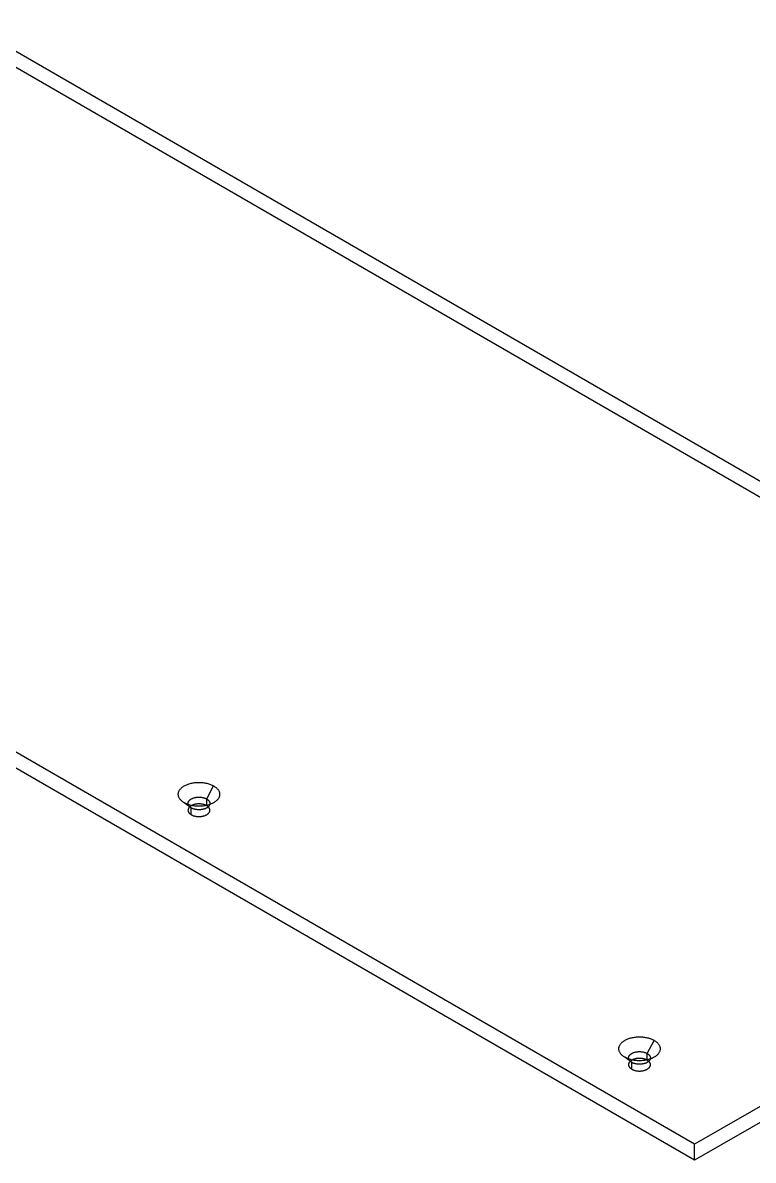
# Model space of a CAD drawing. Header units: inches. Extents: x 1.4 to 100.6, y 1.4 to 64.6.
# Drawn here: x 92.041 to 94.827, y 32.288 to 36.625 of the extents above; entities that cross this region are included whole.
import ezdxf

# ---------------------------------------------------------------- set-up
doc = ezdxf.new("R2010")
doc.units = ezdxf.units.IN
doc.header["$MEASUREMENT"] = 0

msp = doc.modelspace()

# ---------------------------------------------------------------- linework, layer by layer
at = {"layer": 'OUTLINE'}
for p, q in [((96.9167, 33.6846), (84.313, 40.9615)), ((96.9167, 33.6239), (84.313, 40.9008)), ((94.6037, 32.3492), (82, 39.6261)), ((94.6037, 32.2885), (82, 39.5654)), ((92.6365, 33.6946), (92.6375, 33.6968)), ((92.6375, 33.6968), (92.6387, 33.6989)), ((92.6387, 33.6989), (92.6401, 33.701)), ((92.6401, 33.701), (92.6417, 33.703)), ((92.6417, 33.703), (92.6434, 33.705)), ((92.6434, 33.705), (92.6453, 33.707)), ((92.6453, 33.707), (92.6474, 33.7089)), ((92.6474, 33.7089), (92.6496, 33.7107)), ((92.6496, 33.7107), (92.652, 33.7125)), ((92.652, 33.7125), (92.6545, 33.7142)), ((92.6545, 33.7142), (92.6572, 33.7158)), ((92.6572, 33.7158), (92.66, 33.7173)), ((92.66, 33.7173), (92.663, 33.7188)), ((92.663, 33.7188), (92.666, 33.7202)), ((92.666, 33.7202), (92.6692, 33.7215)), ((92.6692, 33.7215), (92.6724, 33.7227)), ((92.6724, 33.7227), (92.6758, 33.7238)), ((92.6758, 33.7238), (92.6793, 33.7248)), ((92.6793, 33.7248), (92.6828, 33.7257)), ((92.6828, 33.7257), (92.6864, 33.7265)), ((92.6864, 33.7265), (92.6901, 33.7272)), ((92.6901, 33.7272), (92.6939, 33.7278)), ((92.6939, 33.7278), (92.6976, 33.7283)), ((92.6976, 33.7283), (92.7015, 33.7286)), ((92.7015, 33.7286), (92.7053, 33.7289)), ((92.7053, 33.7289), (92.7092, 33.7291)), ((92.7092, 33.7291), (92.713, 33.7291)), ((92.713, 33.7291), (92.7169, 33.7291)), ((92.7169, 33.7291), (92.7208, 33.7289)), ((92.7208, 33.7289), (92.7246, 33.7286)), ((92.7246, 33.7286), (92.7284, 33.7283)), ((92.7284, 33.7283), (92.7322, 33.7278)), ((92.7322, 33.7278), (92.736, 33.7272)), ((92.736, 33.7272), (92.7396, 33.7265)), ((92.7396, 33.7265), (92.7433, 33.7257)), ((92.7426, 33.6657), (92.7689, 33.7158)), ((92.7433, 33.7257), (92.7468, 33.7248)), ((92.7468, 33.7248), (92.7503, 33.7238)), ((92.7503, 33.7238), (92.7536, 33.7227)), ((92.7536, 33.7227), (92.7569, 33.7215)), ((92.7569, 33.7215), (92.7601, 33.7202)), ((92.7601, 33.7202), (92.7631, 33.7188)), ((92.7631, 33.7188), (92.7661, 33.7173)), ((92.7661, 33.7173), (92.7689, 33.7158)), ((92.7689, 33.7158), (92.7715, 33.7142)), ((92.7715, 33.7142), (92.7741, 33.7125)), ((92.7741, 33.7125), (92.7765, 33.7107)), ((92.7765, 33.7107), (92.7787, 33.7089)), ((92.7787, 33.7089), (92.7808, 33.707)), ((92.7808, 33.707), (92.7827, 33.705)), ((92.7827, 33.705), (92.7844, 33.703)), ((92.7844, 33.703), (92.786, 33.701)), ((92.786, 33.701), (92.7874, 33.6989)), ((92.7874, 33.6989), (92.7886, 33.6968)), ((92.7886, 33.6968), (92.7896, 33.6946)), ((92.6341, 33.6836), (92.6342, 33.6858)), ((92.6342, 33.6813), (92.6341, 33.6836)), ((92.6342, 33.6858), (92.6345, 33.688)), ((92.6345, 33.6791), (92.6342, 33.6813)), ((92.6345, 33.688), (92.6349, 33.6902)), ((92.6349, 33.6769), (92.6345, 33.6791)), ((92.6349, 33.6902), (92.6356, 33.6924)), ((92.6356, 33.6747), (92.6349, 33.6769)), ((92.6356, 33.6924), (92.6365, 33.6946)), ((92.6365, 33.6725), (92.6356, 33.6747)), ((92.6375, 33.6703), (92.6365, 33.6725)), ((92.6387, 33.6682), (92.6375, 33.6703)), ((92.6401, 33.6661), (92.6387, 33.6682)), ((92.6417, 33.6641), (92.6401, 33.6661)), ((92.6434, 33.6621), (92.6417, 33.6641)), ((92.6453, 33.6601), (92.6434, 33.6621)), ((92.6474, 33.6582), (92.6453, 33.6601)), ((92.6496, 33.6564), (92.6474, 33.6582)), ((92.652, 33.6546), (92.6496, 33.6564)), ((92.6545, 33.6529), (92.652, 33.6546)), ((92.6572, 33.6513), (92.6545, 33.6529)), ((92.6714, 33.651), (92.6717, 33.6522)), ((92.6717, 33.6522), (92.672, 33.6534)), ((92.672, 33.6534), (92.6725, 33.6545)), ((92.6725, 33.6545), (92.673, 33.6557)), ((92.673, 33.6557), (92.6737, 33.6568)), ((92.6737, 33.6568), (92.6744, 33.6579)), ((92.6744, 33.6579), (92.6752, 33.659)), ((92.6752, 33.659), (92.6762, 33.66)), ((92.6762, 33.66), (92.6772, 33.6611)), ((92.6772, 33.6611), (92.6783, 33.6621)), ((92.6783, 33.6621), (92.6795, 33.663)), ((92.6795, 33.663), (92.6807, 33.664)), ((92.6807, 33.664), (92.6821, 33.6649)), ((92.6821, 33.6649), (92.6835, 33.6657)), ((92.6835, 33.6657), (92.685, 33.6666)), ((92.685, 33.6666), (92.6865, 33.6673)), ((92.6865, 33.6673), (92.6881, 33.6681)), ((92.6881, 33.6681), (92.6898, 33.6687)), ((92.6898, 33.6687), (92.6915, 33.6694)), ((92.6915, 33.6694), (92.6933, 33.67)), ((92.6933, 33.67), (92.6952, 33.6705)), ((92.6952, 33.6705), (92.697, 33.671)), ((92.697, 33.671), (92.699, 33.6714)), ((92.699, 33.6714), (92.7009, 33.6718)), ((92.7009, 33.6718), (92.7029, 33.6721)), ((92.7029, 33.6721), (92.7049, 33.6723)), ((92.7049, 33.6723), (92.7069, 33.6725)), ((92.7069, 33.6725), (92.7089, 33.6727)), ((92.7089, 33.6727), (92.711, 33.6728)), ((92.711, 33.6728), (92.713, 33.6728)), ((92.713, 33.6728), (92.7151, 33.6728)), ((92.7151, 33.6728), (92.7171, 33.6727)), ((92.7171, 33.6727), (92.7192, 33.6725)), ((92.7192, 33.6725), (92.7212, 33.6723)), ((92.7212, 33.6723), (92.7232, 33.6721)), ((92.7232, 33.6721), (92.7252, 33.6718)), ((92.7252, 33.6718), (92.7271, 33.6714)), ((92.7271, 33.6714), (92.729, 33.671)), ((92.729, 33.671), (92.7309, 33.6705)), ((92.7309, 33.6705), (92.7327, 33.67)), ((92.7327, 33.67), (92.7345, 33.6694)), ((92.7345, 33.6694), (92.7363, 33.6687)), ((92.7363, 33.6687), (92.7379, 33.6681)), ((92.7379, 33.6681), (92.7396, 33.6673)), ((92.7396, 33.6673), (92.7411, 33.6666)), ((92.7411, 33.6666), (92.7426, 33.6657)), ((92.7426, 33.6399), (92.7426, 33.6657)), ((92.7426, 33.6657), (92.744, 33.6649)), ((92.744, 33.6649), (92.7454, 33.664)), ((92.7454, 33.664), (92.7466, 33.663)), ((92.7466, 33.663), (92.7478, 33.6621)), ((92.7478, 33.6621), (92.7489, 33.6611)), ((92.7489, 33.6611), (92.7499, 33.66)), ((92.7499, 33.66), (92.7508, 33.659)), ((92.7508, 33.659), (92.7517, 33.6579)), ((92.7517, 33.6579), (92.7524, 33.6568)), ((92.7524, 33.6568), (92.753, 33.6557)), ((92.753, 33.6557), (92.7536, 33.6545)), ((92.7536, 33.6545), (92.754, 33.6534)), ((92.754, 33.6534), (92.7544, 33.6522)), ((92.7544, 33.6522), (92.7546, 33.651)), ((92.7715, 33.6529), (92.7689, 33.6513)), ((92.7741, 33.6546), (92.7715, 33.6529)), ((92.7765, 33.6564), (92.7741, 33.6546)), ((92.7787, 33.6582), (92.7765, 33.6564)), ((92.7808, 33.6601), (92.7787, 33.6582)), ((92.7827, 33.6621), (92.7808, 33.6601)), ((92.7844, 33.6641), (92.7827, 33.6621)), ((92.786, 33.6661), (92.7844, 33.6641)), ((92.7874, 33.6682), (92.786, 33.6661)), ((92.7886, 33.6703), (92.7874, 33.6682)), ((92.7896, 33.6725), (92.7886, 33.6703)), ((92.7896, 33.6946), (92.7905, 33.6924)), ((92.7905, 33.6747), (92.7896, 33.6725)), ((92.7905, 33.6924), (92.7911, 33.6902)), ((92.7911, 33.6769), (92.7905, 33.6747)), ((92.7911, 33.6902), (92.7916, 33.688)), ((92.7916, 33.6791), (92.7911, 33.6769)), ((92.7916, 33.688), (92.7919, 33.6858)), ((92.7919, 33.6813), (92.7916, 33.6791)), ((92.7919, 33.6858), (92.792, 33.6836)), ((92.792, 33.6836), (92.7919, 33.6813)), ((96.9167, 33.6846), (94.6037, 32.3492)), ((92.6835, 33.6316), (92.6572, 33.6513)), ((92.66, 33.6498), (92.6572, 33.6513)), ((92.663, 33.6483), (92.66, 33.6498)), ((92.666, 33.6469), (92.663, 33.6483)), ((92.6692, 33.6457), (92.666, 33.6469)), ((92.6724, 33.6445), (92.6692, 33.6457)), ((92.6712, 33.6487), (92.6713, 33.6499)), ((92.6713, 33.6475), (92.6712, 33.6487)), ((92.6713, 33.624), (92.6712, 33.6229)), ((92.6712, 33.6229), (92.6713, 33.6217)), ((92.6713, 33.6499), (92.6714, 33.651)), ((92.6714, 33.6463), (92.6713, 33.6475)), ((92.6714, 33.6252), (92.6713, 33.624)), ((92.6713, 33.6217), (92.6714, 33.6205)), ((92.6717, 33.6451), (92.6714, 33.6463)), ((92.6717, 33.6264), (92.6714, 33.6252)), ((92.6714, 33.6205), (92.6717, 33.6193)), ((92.672, 33.644), (92.6717, 33.6451)), ((92.672, 33.6276), (92.6717, 33.6264)), ((92.6717, 33.6193), (92.672, 33.6181)), ((92.6725, 33.6428), (92.672, 33.644)), ((92.6725, 33.6287), (92.672, 33.6276)), ((92.672, 33.6181), (92.6725, 33.617)), ((92.6758, 33.6434), (92.6724, 33.6445)), ((92.673, 33.6417), (92.6725, 33.6428)), ((92.673, 33.6299), (92.6725, 33.6287)), ((92.6725, 33.617), (92.673, 33.6158)), ((92.6737, 33.6405), (92.673, 33.6417)), ((92.6737, 33.631), (92.673, 33.6299)), ((92.673, 33.6158), (92.6737, 33.6147)), ((92.6744, 33.6394), (92.6737, 33.6405)), ((92.6744, 33.6321), (92.6737, 33.631)), ((92.6737, 33.6147), (92.6744, 33.6136)), ((92.6752, 33.6383), (92.6744, 33.6394)), ((92.6752, 33.6332), (92.6744, 33.6321)), ((92.6744, 33.6136), (92.6752, 33.6125)), ((92.6762, 33.6373), (92.6752, 33.6383)), ((92.6762, 33.6342), (92.6752, 33.6332)), ((92.6752, 33.6125), (92.6762, 33.6115)), ((92.6793, 33.6423), (92.6758, 33.6434)), ((92.6772, 33.6363), (92.6762, 33.6373)), ((92.6772, 33.6353), (92.6762, 33.6342)), ((92.6762, 33.6115), (92.6772, 33.6104)), ((92.6783, 33.6363), (92.6772, 33.6353)), ((92.6783, 33.6353), (92.6772, 33.6363)), ((92.6772, 33.6104), (92.6783, 33.6094)), ((92.6795, 33.6372), (92.6783, 33.6363)), ((92.6795, 33.6343), (92.6783, 33.6353)), ((92.6783, 33.6094), (92.6795, 33.6085)), ((92.6828, 33.6414), (92.6793, 33.6423)), ((92.6807, 33.6382), (92.6795, 33.6372)), ((92.6807, 33.6334), (92.6795, 33.6343)), ((92.6795, 33.6085), (92.6807, 33.6075)), ((92.6821, 33.6391), (92.6807, 33.6382)), ((92.6821, 33.6325), (92.6807, 33.6334)), ((92.6835, 33.6399), (92.6821, 33.6391)), ((92.6835, 33.6316), (92.6821, 33.6325)), ((92.6864, 33.6406), (92.6828, 33.6414)), ((92.685, 33.6407), (92.6835, 33.6399)), ((92.6835, 33.6058), (92.6835, 33.6316)), ((92.685, 33.6308), (92.6835, 33.6316)), ((92.6865, 33.6415), (92.685, 33.6407)), ((92.6865, 33.63), (92.685, 33.6308)), ((92.6901, 33.6399), (92.6864, 33.6406)), ((92.6881, 33.6422), (92.6865, 33.6415)), ((92.6881, 33.6293), (92.6865, 33.63)), ((92.6898, 33.6429), (92.6881, 33.6422)), ((92.6898, 33.6286), (92.6881, 33.6293)), ((92.6915, 33.6436), (92.6898, 33.6429)), ((92.6915, 33.628), (92.6898, 33.6286)), ((92.6939, 33.6393), (92.6901, 33.6399)), ((92.6933, 33.6441), (92.6915, 33.6436)), ((92.6933, 33.6274), (92.6915, 33.628)), ((92.6952, 33.6447), (92.6933, 33.6441)), ((92.6952, 33.6268), (92.6933, 33.6274)), ((92.6976, 33.6388), (92.6939, 33.6393)), ((92.697, 33.6452), (92.6952, 33.6447)), ((92.697, 33.6264), (92.6952, 33.6268)), ((92.699, 33.6456), (92.697, 33.6452)), ((92.699, 33.6259), (92.697, 33.6264)), ((92.7015, 33.6385), (92.6976, 33.6388)), ((92.7009, 33.646), (92.699, 33.6456)), ((92.7009, 33.6256), (92.699, 33.6259)), ((92.7029, 33.6463), (92.7009, 33.646)), ((92.7029, 33.6253), (92.7009, 33.6256)), ((92.7053, 33.6382), (92.7015, 33.6385)), ((92.7049, 33.6465), (92.7029, 33.6463)), ((92.7049, 33.625), (92.7029, 33.6253)), ((92.7069, 33.6467), (92.7049, 33.6465)), ((92.7069, 33.6248), (92.7049, 33.625)), ((92.7092, 33.638), (92.7053, 33.6382)), ((92.7089, 33.6469), (92.7069, 33.6467)), ((92.7089, 33.6246), (92.7069, 33.6248)), ((92.711, 33.647), (92.7089, 33.6469)), ((92.711, 33.6246), (92.7089, 33.6246)), ((92.713, 33.638), (92.7092, 33.638)), ((92.713, 33.647), (92.711, 33.647)), ((92.713, 33.6245), (92.711, 33.6246)), ((92.7151, 33.647), (92.713, 33.647)), ((92.7169, 33.638), (92.713, 33.638)), ((92.7151, 33.6246), (92.713, 33.6245)), ((92.7171, 33.6469), (92.7151, 33.647)), ((92.7171, 33.6246), (92.7151, 33.6246)), ((92.7208, 33.6382), (92.7169, 33.638)), ((92.7192, 33.6467), (92.7171, 33.6469)), ((92.7192, 33.6248), (92.7171, 33.6246)), ((92.7212, 33.6465), (92.7192, 33.6467)), ((92.7212, 33.625), (92.7192, 33.6248)), ((92.7246, 33.6385), (92.7208, 33.6382)), ((92.7232, 33.6463), (92.7212, 33.6465)), ((92.7232, 33.6253), (92.7212, 33.625)), ((92.7252, 33.646), (92.7232, 33.6463)), ((92.7252, 33.6256), (92.7232, 33.6253)), ((92.7284, 33.6388), (92.7246, 33.6385)), ((92.7271, 33.6456), (92.7252, 33.646)), ((92.7271, 33.6259), (92.7252, 33.6256)), ((92.729, 33.6452), (92.7271, 33.6456)), ((92.729, 33.6264), (92.7271, 33.6259)), ((92.7322, 33.6393), (92.7284, 33.6388)), ((92.7309, 33.6447), (92.729, 33.6452)), ((92.7309, 33.6268), (92.729, 33.6264)), ((92.7327, 33.6441), (92.7309, 33.6447)), ((92.7327, 33.6274), (92.7309, 33.6268)), ((92.736, 33.6399), (92.7322, 33.6393)), ((92.7345, 33.6436), (92.7327, 33.6441)), ((92.7345, 33.628), (92.7327, 33.6274)), ((92.7363, 33.6429), (92.7345, 33.6436)), ((92.7363, 33.6286), (92.7345, 33.628)), ((92.7396, 33.6406), (92.736, 33.6399)), ((92.7379, 33.6422), (92.7363, 33.6429)), ((92.7379, 33.6293), (92.7363, 33.6286)), ((92.7396, 33.6415), (92.7379, 33.6422)), ((92.7396, 33.63), (92.7379, 33.6293)), ((92.7411, 33.6407), (92.7396, 33.6415)), ((92.7433, 33.6414), (92.7396, 33.6406)), ((92.7411, 33.6308), (92.7396, 33.63)), ((92.7426, 33.6399), (92.7411, 33.6407)), ((92.7426, 33.6316), (92.7411, 33.6308)), ((92.744, 33.6391), (92.7426, 33.6399)), ((92.744, 33.6325), (92.7426, 33.6316)), ((92.7468, 33.6423), (92.7433, 33.6414)), ((92.7454, 33.6382), (92.744, 33.6391)), ((92.7454, 33.6334), (92.744, 33.6325)), ((92.7466, 33.6372), (92.7454, 33.6382)), ((92.7466, 33.6343), (92.7454, 33.6334)), ((92.7454, 33.6075), (92.7466, 33.6085)), ((92.7478, 33.6363), (92.7466, 33.6372)), ((92.7478, 33.6353), (92.7466, 33.6343)), ((92.7466, 33.6085), (92.7478, 33.6094)), ((92.7503, 33.6434), (92.7468, 33.6423)), ((92.7489, 33.6353), (92.7478, 33.6363)), ((92.7489, 33.6363), (92.7478, 33.6353)), ((92.7478, 33.6094), (92.7489, 33.6104)), ((92.7499, 33.6373), (92.7489, 33.6363)), ((92.7499, 33.6342), (92.7489, 33.6353)), ((92.7489, 33.6104), (92.7499, 33.6115)), ((92.7508, 33.6383), (92.7499, 33.6373)), ((92.7508, 33.6332), (92.7499, 33.6342)), ((92.7499, 33.6115), (92.7508, 33.6125)), ((92.7536, 33.6445), (92.7503, 33.6434)), ((92.7517, 33.6394), (92.7508, 33.6383)), ((92.7517, 33.6321), (92.7508, 33.6332)), ((92.7508, 33.6125), (92.7517, 33.6136)), ((92.7524, 33.6405), (92.7517, 33.6394)), ((92.7524, 33.631), (92.7517, 33.6321)), ((92.7517, 33.6136), (92.7524, 33.6147)), ((92.753, 33.6417), (92.7524, 33.6405)), ((92.753, 33.6299), (92.7524, 33.631)), ((92.7524, 33.6147), (92.753, 33.6158)), ((92.7536, 33.6428), (92.753, 33.6417)), ((92.7536, 33.6287), (92.753, 33.6299)), ((92.753, 33.6158), (92.7536, 33.617)), ((92.7569, 33.6457), (92.7536, 33.6445)), ((92.754, 33.644), (92.7536, 33.6428)), ((92.754, 33.6276), (92.7536, 33.6287)), ((92.7536, 33.617), (92.754, 33.6181)), ((92.7544, 33.6451), (92.754, 33.644)), ((92.7544, 33.6264), (92.754, 33.6276)), ((92.754, 33.6181), (92.7544, 33.6193)), ((92.7546, 33.6463), (92.7544, 33.6451)), ((92.7546, 33.6252), (92.7544, 33.6264)), ((92.7544, 33.6193), (92.7546, 33.6205)), ((92.7546, 33.651), (92.7548, 33.6499)), ((92.7548, 33.6475), (92.7546, 33.6463)), ((92.7548, 33.624), (92.7546, 33.6252)), ((92.7546, 33.6205), (92.7548, 33.6217)), ((92.7548, 33.6499), (92.7548, 33.6487)), ((92.7548, 33.6487), (92.7548, 33.6475)), ((92.7548, 33.6229), (92.7548, 33.624)), ((92.7548, 33.6217), (92.7548, 33.6229)), ((92.7601, 33.6469), (92.7569, 33.6457)), ((92.7631, 33.6483), (92.7601, 33.6469)), ((92.7661, 33.6498), (92.7631, 33.6483)), ((92.7689, 33.6513), (92.7661, 33.6498)), ((96.9167, 33.6239), (94.6037, 32.2885)), ((92.6807, 33.6075), (92.6821, 33.6066)), ((92.6821, 33.6066), (92.6835, 33.6058)), ((92.6835, 33.6058), (92.685, 33.605)), ((92.685, 33.605), (92.6865, 33.6042)), ((92.6865, 33.6042), (92.6881, 33.6035)), ((92.6881, 33.6035), (92.6898, 33.6028)), ((92.6898, 33.6028), (92.6915, 33.6021)), ((92.6915, 33.6021), (92.6933, 33.6016)), ((92.6933, 33.6016), (92.6952, 33.601)), ((92.6952, 33.601), (92.697, 33.6006)), ((92.697, 33.6006), (92.699, 33.6001)), ((92.699, 33.6001), (92.7009, 33.5998)), ((92.7009, 33.5998), (92.7029, 33.5994)), ((92.7029, 33.5994), (92.7049, 33.5992)), ((92.7049, 33.5992), (92.7069, 33.599)), ((92.7069, 33.599), (92.7089, 33.5988)), ((92.7089, 33.5988), (92.711, 33.5987)), ((92.711, 33.5987), (92.713, 33.5987)), ((92.713, 33.5987), (92.7151, 33.5987)), ((92.7151, 33.5987), (92.7171, 33.5988)), ((92.7171, 33.5988), (92.7192, 33.599)), ((92.7192, 33.599), (92.7212, 33.5992)), ((92.7212, 33.5992), (92.7232, 33.5994)), ((92.7232, 33.5994), (92.7252, 33.5998)), ((92.7252, 33.5998), (92.7271, 33.6001)), ((92.7271, 33.6001), (92.729, 33.6006)), ((92.729, 33.6006), (92.7309, 33.601)), ((92.7309, 33.601), (92.7327, 33.6016)), ((92.7327, 33.6016), (92.7345, 33.6021)), ((92.7345, 33.6021), (92.7363, 33.6028)), ((92.7363, 33.6028), (92.7379, 33.6035)), ((92.7379, 33.6035), (92.7396, 33.6042)), ((92.7396, 33.6042), (92.7411, 33.605)), ((92.7411, 33.605), (92.7426, 33.6058)), ((92.7426, 33.6058), (92.744, 33.6066)), ((92.744, 33.6066), (92.7454, 33.6075)), ((94.33, 32.7405), (94.3324, 32.7423)), ((94.3324, 32.7423), (94.3349, 32.744)), ((94.3349, 32.744), (94.3376, 32.7456)), ((94.3376, 32.7456), (94.3404, 32.7471)), ((94.3404, 32.7471), (94.3433, 32.7486)), ((94.3433, 32.7486), (94.3464, 32.75)), ((94.3464, 32.75), (94.3495, 32.7513)), ((94.3495, 32.7513), (94.3528, 32.7525)), ((94.3528, 32.7525), (94.3562, 32.7536)), ((94.3562, 32.7536), (94.3597, 32.7546)), ((94.3597, 32.7546), (94.3632, 32.7555)), ((94.3632, 32.7555), (94.3668, 32.7563)), ((94.3668, 32.7563), (94.3705, 32.757)), ((94.3705, 32.757), (94.3742, 32.7576)), ((94.3742, 32.7576), (94.378, 32.7581)), ((94.378, 32.7581), (94.3818, 32.7585)), ((94.3818, 32.7585), (94.3857, 32.7587)), ((94.3857, 32.7587), (94.3895, 32.7589)), ((94.3895, 32.7589), (94.3934, 32.7589)), ((94.3934, 32.7589), (94.3973, 32.7589)), ((94.3973, 32.7589), (94.4011, 32.7587)), ((94.4011, 32.7587), (94.405, 32.7585)), ((94.405, 32.7585), (94.4088, 32.7581)), ((94.4088, 32.7581), (94.4126, 32.7576)), ((94.4126, 32.7576), (94.4163, 32.757)), ((94.4163, 32.757), (94.42, 32.7563)), ((94.42, 32.7563), (94.4236, 32.7555)), ((94.423, 32.6955), (94.4492, 32.7456)), ((94.4236, 32.7555), (94.4272, 32.7546)), ((94.4272, 32.7546), (94.4306, 32.7536)), ((94.4306, 32.7536), (94.434, 32.7525)), ((94.434, 32.7525), (94.4373, 32.7513)), ((94.4373, 32.7513), (94.4404, 32.75)), ((94.4404, 32.75), (94.4435, 32.7486)), ((94.4435, 32.7486), (94.4464, 32.7471)), ((94.4464, 32.7471), (94.4492, 32.7456)), ((94.4492, 32.7456), (94.4519, 32.744)), ((94.4519, 32.744), (94.4544, 32.7423)), ((94.4544, 32.7423), (94.4568, 32.7405)), ((94.3145, 32.7134), (94.3146, 32.7156)), ((94.3146, 32.7111), (94.3145, 32.7134)), ((94.3146, 32.7156), (94.3148, 32.7178)), ((94.3148, 32.7089), (94.3146, 32.7111)), ((94.3148, 32.7178), (94.3153, 32.7201)), ((94.3153, 32.7067), (94.3148, 32.7089)), ((94.3153, 32.7201), (94.316, 32.7223)), ((94.316, 32.7045), (94.3153, 32.7067)), ((94.316, 32.7223), (94.3168, 32.7244)), ((94.3168, 32.7023), (94.316, 32.7045)), ((94.3168, 32.7244), (94.3179, 32.7266)), ((94.3179, 32.7001), (94.3168, 32.7023)), ((94.3179, 32.7266), (94.3191, 32.7287)), ((94.3191, 32.698), (94.3179, 32.7001)), ((94.3191, 32.7287), (94.3205, 32.7308)), ((94.3205, 32.6959), (94.3191, 32.698)), ((94.3205, 32.7308), (94.322, 32.7329)), ((94.322, 32.7329), (94.3238, 32.7349)), ((94.3238, 32.7349), (94.3257, 32.7368)), ((94.3257, 32.7368), (94.3278, 32.7387)), ((94.3278, 32.7387), (94.33, 32.7405)), ((94.3669, 32.6971), (94.3685, 32.6979)), ((94.3685, 32.6979), (94.3702, 32.6986)), ((94.3702, 32.6986), (94.3719, 32.6992)), ((94.3719, 32.6992), (94.3737, 32.6998)), ((94.3737, 32.6998), (94.3755, 32.7003)), ((94.3755, 32.7003), (94.3774, 32.7008)), ((94.3774, 32.7008), (94.3793, 32.7012)), ((94.3793, 32.7012), (94.3813, 32.7016)), ((94.3813, 32.7016), (94.3832, 32.7019)), ((94.3832, 32.7019), (94.3853, 32.7022)), ((94.3853, 32.7022), (94.3873, 32.7024)), ((94.3873, 32.7024), (94.3893, 32.7025)), ((94.3893, 32.7025), (94.3914, 32.7026)), ((94.3914, 32.7026), (94.3934, 32.7026)), ((94.3934, 32.7026), (94.3955, 32.7026)), ((94.3955, 32.7026), (94.3975, 32.7025)), ((94.3975, 32.7025), (94.3995, 32.7024)), ((94.3995, 32.7024), (94.4016, 32.7022)), ((94.4016, 32.7022), (94.4036, 32.7019)), ((94.4036, 32.7019), (94.4055, 32.7016)), ((94.4055, 32.7016), (94.4075, 32.7012)), ((94.4075, 32.7012), (94.4094, 32.7008)), ((94.4094, 32.7008), (94.4113, 32.7003)), ((94.4113, 32.7003), (94.4131, 32.6998)), ((94.4131, 32.6998), (94.4149, 32.6992)), ((94.4149, 32.6992), (94.4166, 32.6986)), ((94.4166, 32.6986), (94.4183, 32.6979)), ((94.4183, 32.6979), (94.4199, 32.6971)), ((94.4568, 32.7405), (94.4591, 32.7387)), ((94.4591, 32.7387), (94.4611, 32.7368)), ((94.4611, 32.7368), (94.463, 32.7349)), ((94.463, 32.7349), (94.4648, 32.7329)), ((94.4648, 32.7329), (94.4663, 32.7308)), ((94.4663, 32.7308), (94.4677, 32.7287)), ((94.4677, 32.698), (94.4663, 32.6959)), ((94.4677, 32.7287), (94.469, 32.7266)), ((94.469, 32.7001), (94.4677, 32.698)), ((94.469, 32.7266), (94.47, 32.7244)), ((94.47, 32.7023), (94.469, 32.7001)), ((94.47, 32.7244), (94.4708, 32.7223)), ((94.4708, 32.7045), (94.47, 32.7023)), ((94.4708, 32.7223), (94.4715, 32.7201)), ((94.4715, 32.7067), (94.4708, 32.7045)), ((94.4715, 32.7201), (94.472, 32.7178)), ((94.472, 32.7089), (94.4715, 32.7067)), ((94.472, 32.7178), (94.4723, 32.7156)), ((94.4723, 32.7111), (94.472, 32.7089)), ((94.4723, 32.7156), (94.4724, 32.7134)), ((94.4724, 32.7134), (94.4723, 32.7111)), ((94.322, 32.6939), (94.3205, 32.6959)), ((94.3238, 32.6919), (94.322, 32.6939)), ((94.3257, 32.6899), (94.3238, 32.6919)), ((94.3278, 32.688), (94.3257, 32.6899)), ((94.33, 32.6862), (94.3278, 32.688)), ((94.3324, 32.6844), (94.33, 32.6862)), ((94.3349, 32.6828), (94.3324, 32.6844)), ((94.3376, 32.6811), (94.3349, 32.6828)), ((94.3638, 32.6614), (94.3376, 32.6811)), ((94.3404, 32.6796), (94.3376, 32.6811)), ((94.3433, 32.6781), (94.3404, 32.6796)), ((94.3464, 32.6768), (94.3433, 32.6781)), ((94.3495, 32.6755), (94.3464, 32.6768)), ((94.3528, 32.6743), (94.3495, 32.6755)), ((94.3516, 32.6797), (94.3518, 32.6808)), ((94.3516, 32.6785), (94.3516, 32.6797)), ((94.3516, 32.6773), (94.3516, 32.6785)), ((94.3518, 32.6761), (94.3516, 32.6773)), ((94.3518, 32.655), (94.3516, 32.6538)), ((94.3518, 32.6808), (94.3521, 32.682)), ((94.3521, 32.6749), (94.3518, 32.6761)), ((94.3521, 32.6562), (94.3518, 32.655)), ((94.3521, 32.682), (94.3524, 32.6832)), ((94.3524, 32.6738), (94.3521, 32.6749)), ((94.3524, 32.6574), (94.3521, 32.6562)), ((94.3524, 32.6832), (94.3529, 32.6843)), ((94.3529, 32.6726), (94.3524, 32.6738)), ((94.3529, 32.6585), (94.3524, 32.6574)), ((94.3562, 32.6732), (94.3528, 32.6743)), ((94.3529, 32.6843), (94.3534, 32.6855)), ((94.3534, 32.6715), (94.3529, 32.6726)), ((94.3534, 32.6597), (94.3529, 32.6585)), ((94.3534, 32.6855), (94.354, 32.6866)), ((94.354, 32.6703), (94.3534, 32.6715)), ((94.354, 32.6608), (94.3534, 32.6597)), ((94.354, 32.6866), (94.3548, 32.6877)), ((94.3548, 32.6692), (94.354, 32.6703)), ((94.3548, 32.6619), (94.354, 32.6608)), ((94.3548, 32.6877), (94.3556, 32.6888)), ((94.3556, 32.6682), (94.3548, 32.6692)), ((94.3556, 32.663), (94.3548, 32.6619)), ((94.3556, 32.6888), (94.3565, 32.6899)), ((94.3565, 32.6671), (94.3556, 32.6682)), ((94.3565, 32.664), (94.3556, 32.663)), ((94.3597, 32.6722), (94.3562, 32.6732)), ((94.3565, 32.6899), (94.3575, 32.6909)), ((94.3575, 32.6661), (94.3565, 32.6671)), ((94.3575, 32.6651), (94.3565, 32.664)), ((94.3575, 32.6909), (94.3586, 32.6919)), ((94.3586, 32.6651), (94.3575, 32.6661)), ((94.3586, 32.6661), (94.3575, 32.6651)), ((94.3586, 32.6919), (94.3598, 32.6929)), ((94.3598, 32.667), (94.3586, 32.6661)), ((94.3598, 32.6641), (94.3586, 32.6651)), ((94.3632, 32.6713), (94.3597, 32.6722)), ((94.3598, 32.6929), (94.3611, 32.6938)), ((94.3611, 32.668), (94.3598, 32.667)), ((94.3611, 32.6632), (94.3598, 32.6641)), ((94.3611, 32.6938), (94.3624, 32.6947)), ((94.3624, 32.6689), (94.3611, 32.668)), ((94.3624, 32.6623), (94.3611, 32.6632)), ((94.3624, 32.6947), (94.3638, 32.6955)), ((94.3638, 32.6697), (94.3624, 32.6689)), ((94.3638, 32.6614), (94.3624, 32.6623)), ((94.3668, 32.6704), (94.3632, 32.6713)), ((94.3638, 32.6955), (94.3653, 32.6964)), ((94.3653, 32.6706), (94.3638, 32.6697)), ((94.3638, 32.6356), (94.3638, 32.6614)), ((94.3653, 32.6606), (94.3638, 32.6614)), ((94.3653, 32.6964), (94.3669, 32.6971)), ((94.3669, 32.6713), (94.3653, 32.6706)), ((94.3669, 32.6598), (94.3653, 32.6606)), ((94.3705, 32.6697), (94.3668, 32.6704)), ((94.3685, 32.6721), (94.3669, 32.6713)), ((94.3685, 32.6591), (94.3669, 32.6598)), ((94.3702, 32.6727), (94.3685, 32.6721)), ((94.3702, 32.6584), (94.3685, 32.6591)), ((94.3719, 32.6734), (94.3702, 32.6727)), ((94.3719, 32.6578), (94.3702, 32.6584)), ((94.3742, 32.6691), (94.3705, 32.6697)), ((94.3737, 32.674), (94.3719, 32.6734)), ((94.3737, 32.6572), (94.3719, 32.6578)), ((94.3755, 32.6745), (94.3737, 32.674)), ((94.3755, 32.6567), (94.3737, 32.6572)), ((94.378, 32.6687), (94.3742, 32.6691)), ((94.3774, 32.675), (94.3755, 32.6745)), ((94.3774, 32.6562), (94.3755, 32.6567)), ((94.3793, 32.6754), (94.3774, 32.675)), ((94.3793, 32.6558), (94.3774, 32.6562)), ((94.3818, 32.6683), (94.378, 32.6687)), ((94.3813, 32.6758), (94.3793, 32.6754)), ((94.3813, 32.6554), (94.3793, 32.6558)), ((94.3832, 32.6761), (94.3813, 32.6758)), ((94.3832, 32.6551), (94.3813, 32.6554)), ((94.3857, 32.668), (94.3818, 32.6683)), ((94.3853, 32.6763), (94.3832, 32.6761)), ((94.3853, 32.6548), (94.3832, 32.6551)), ((94.3873, 32.6765), (94.3853, 32.6763)), ((94.3873, 32.6546), (94.3853, 32.6548)), ((94.3895, 32.6678), (94.3857, 32.668)), ((94.3893, 32.6767), (94.3873, 32.6765)), ((94.3893, 32.6545), (94.3873, 32.6546)), ((94.3914, 32.6768), (94.3893, 32.6767)), ((94.3914, 32.6544), (94.3893, 32.6545)), ((94.3934, 32.6678), (94.3895, 32.6678)), ((94.3934, 32.6768), (94.3914, 32.6768)), ((94.3934, 32.6543), (94.3914, 32.6544)), ((94.3955, 32.6768), (94.3934, 32.6768)), ((94.3973, 32.6678), (94.3934, 32.6678)), ((94.3955, 32.6544), (94.3934, 32.6543)), ((94.3975, 32.6767), (94.3955, 32.6768)), ((94.3975, 32.6545), (94.3955, 32.6544)), ((94.4011, 32.668), (94.3973, 32.6678)), ((94.3995, 32.6765), (94.3975, 32.6767)), ((94.3995, 32.6546), (94.3975, 32.6545)), ((94.4016, 32.6763), (94.3995, 32.6765)), ((94.4016, 32.6548), (94.3995, 32.6546)), ((94.405, 32.6683), (94.4011, 32.668)), ((94.4036, 32.6761), (94.4016, 32.6763)), ((94.4036, 32.6551), (94.4016, 32.6548)), ((94.4055, 32.6758), (94.4036, 32.6761)), ((94.4055, 32.6554), (94.4036, 32.6551)), ((94.4088, 32.6687), (94.405, 32.6683)), ((94.4075, 32.6754), (94.4055, 32.6758)), ((94.4075, 32.6558), (94.4055, 32.6554)), ((94.4094, 32.675), (94.4075, 32.6754)), ((94.4094, 32.6562), (94.4075, 32.6558)), ((94.4126, 32.6691), (94.4088, 32.6687)), ((94.4113, 32.6745), (94.4094, 32.675)), ((94.4113, 32.6567), (94.4094, 32.6562)), ((94.4131, 32.674), (94.4113, 32.6745)), ((94.4131, 32.6572), (94.4113, 32.6567)), ((94.4163, 32.6697), (94.4126, 32.6691)), ((94.4149, 32.6734), (94.4131, 32.674)), ((94.4149, 32.6578), (94.4131, 32.6572)), ((94.4166, 32.6727), (94.4149, 32.6734)), ((94.4166, 32.6584), (94.4149, 32.6578)), ((94.42, 32.6704), (94.4163, 32.6697)), ((94.4183, 32.6721), (94.4166, 32.6727)), ((94.4183, 32.6591), (94.4166, 32.6584)), ((94.4199, 32.6713), (94.4183, 32.6721)), ((94.4199, 32.6598), (94.4183, 32.6591)), ((94.4199, 32.6971), (94.4215, 32.6964)), ((94.4215, 32.6706), (94.4199, 32.6713)), ((94.4215, 32.6606), (94.4199, 32.6598)), ((94.4236, 32.6713), (94.42, 32.6704)), ((94.4215, 32.6964), (94.423, 32.6955)), ((94.423, 32.6697), (94.4215, 32.6706)), ((94.423, 32.6614), (94.4215, 32.6606)), ((94.423, 32.6697), (94.423, 32.6955)), ((94.423, 32.6955), (94.4244, 32.6947)), ((94.4244, 32.6689), (94.423, 32.6697)), ((94.4244, 32.6623), (94.423, 32.6614)), ((94.4272, 32.6722), (94.4236, 32.6713)), ((94.4244, 32.6947), (94.4257, 32.6938)), ((94.4257, 32.668), (94.4244, 32.6689)), ((94.4257, 32.6632), (94.4244, 32.6623)), ((94.4257, 32.6938), (94.427, 32.6929)), ((94.427, 32.667), (94.4257, 32.668)), ((94.427, 32.6641), (94.4257, 32.6632)), ((94.427, 32.6929), (94.4282, 32.6919)), ((94.4282, 32.6661), (94.427, 32.667)), ((94.4282, 32.6651), (94.427, 32.6641)), ((94.4306, 32.6732), (94.4272, 32.6722)), ((94.4282, 32.6919), (94.4293, 32.6909)), ((94.4293, 32.6651), (94.4282, 32.6661)), ((94.4293, 32.6661), (94.4282, 32.6651)), ((94.4293, 32.6909), (94.4303, 32.6899)), ((94.4303, 32.6671), (94.4293, 32.6661)), ((94.4303, 32.664), (94.4293, 32.6651)), ((94.4303, 32.6899), (94.4312, 32.6888)), ((94.4312, 32.6682), (94.4303, 32.6671)), ((94.4312, 32.663), (94.4303, 32.664)), ((94.434, 32.6743), (94.4306, 32.6732)), ((94.4312, 32.6888), (94.432, 32.6877)), ((94.432, 32.6692), (94.4312, 32.6682)), ((94.432, 32.6619), (94.4312, 32.663)), ((94.432, 32.6877), (94.4328, 32.6866)), ((94.4328, 32.6703), (94.432, 32.6692)), ((94.4328, 32.6608), (94.432, 32.6619)), ((94.4328, 32.6866), (94.4334, 32.6855)), ((94.4334, 32.6715), (94.4328, 32.6703)), ((94.4334, 32.6597), (94.4328, 32.6608)), ((94.4334, 32.6855), (94.434, 32.6843)), ((94.434, 32.6726), (94.4334, 32.6715)), ((94.434, 32.6585), (94.4334, 32.6597)), ((94.434, 32.6843), (94.4344, 32.6832)), ((94.4373, 32.6755), (94.434, 32.6743)), ((94.4344, 32.6738), (94.434, 32.6726)), ((94.4344, 32.6574), (94.434, 32.6585)), ((94.4344, 32.6832), (94.4348, 32.682)), ((94.4348, 32.6749), (94.4344, 32.6738)), ((94.4348, 32.6562), (94.4344, 32.6574)), ((94.4348, 32.682), (94.435, 32.6808)), ((94.435, 32.6761), (94.4348, 32.6749)), ((94.435, 32.655), (94.4348, 32.6562)), ((94.435, 32.6808), (94.4352, 32.6797)), ((94.4352, 32.6773), (94.435, 32.6761)), ((94.4352, 32.6538), (94.435, 32.655)), ((94.4352, 32.6797), (94.4352, 32.6785)), ((94.4352, 32.6785), (94.4352, 32.6773)), ((94.4404, 32.6768), (94.4373, 32.6755)), ((94.4435, 32.6781), (94.4404, 32.6768)), ((94.4464, 32.6796), (94.4435, 32.6781)), ((94.4492, 32.6811), (94.4464, 32.6796)), ((94.4519, 32.6828), (94.4492, 32.6811)), ((94.4544, 32.6844), (94.4519, 32.6828)), ((94.4568, 32.6862), (94.4544, 32.6844)), ((94.4591, 32.688), (94.4568, 32.6862)), ((94.4611, 32.6899), (94.4591, 32.688)), ((94.463, 32.6919), (94.4611, 32.6899)), ((94.4648, 32.6939), (94.463, 32.6919)), ((94.4663, 32.6959), (94.4648, 32.6939)), ((94.3516, 32.6538), (94.3516, 32.6527)), ((94.3516, 32.6527), (94.3516, 32.6515)), ((94.3516, 32.6515), (94.3518, 32.6503)), ((94.3518, 32.6503), (94.3521, 32.6491)), ((94.3521, 32.6491), (94.3524, 32.648)), ((94.3524, 32.648), (94.3529, 32.6468)), ((94.3529, 32.6468), (94.3534, 32.6457)), ((94.3534, 32.6457), (94.354, 32.6445)), ((94.354, 32.6445), (94.3548, 32.6434)), ((94.3548, 32.6434), (94.3556, 32.6423)), ((94.3556, 32.6423), (94.3565, 32.6413)), ((94.3565, 32.6413), (94.3575, 32.6403)), ((94.3575, 32.6403), (94.3586, 32.6393)), ((94.3586, 32.6393), (94.3598, 32.6383)), ((94.3598, 32.6383), (94.3611, 32.6373)), ((94.3611, 32.6373), (94.3624, 32.6365)), ((94.3624, 32.6365), (94.3638, 32.6356)), ((94.3638, 32.6356), (94.3653, 32.6348)), ((94.3653, 32.6348), (94.3669, 32.634)), ((94.3669, 32.634), (94.3685, 32.6333)), ((94.3685, 32.6333), (94.3702, 32.6326)), ((94.3702, 32.6326), (94.3719, 32.632)), ((94.3719, 32.632), (94.3737, 32.6314)), ((94.3737, 32.6314), (94.3755, 32.6308)), ((94.3755, 32.6308), (94.3774, 32.6304)), ((94.3774, 32.6304), (94.3793, 32.6299)), ((94.3793, 32.6299), (94.3813, 32.6296)), ((94.3813, 32.6296), (94.3832, 32.6292)), ((94.3832, 32.6292), (94.3853, 32.629)), ((94.3853, 32.629), (94.3873, 32.6288)), ((94.3873, 32.6288), (94.3893, 32.6286)), ((94.3893, 32.6286), (94.3914, 32.6286)), ((94.3914, 32.6286), (94.3934, 32.6285)), ((94.3934, 32.6285), (94.3955, 32.6286)), ((94.3955, 32.6286), (94.3975, 32.6286)), ((94.3975, 32.6286), (94.3995, 32.6288)), ((94.3995, 32.6288), (94.4016, 32.629)), ((94.4016, 32.629), (94.4036, 32.6292)), ((94.4036, 32.6292), (94.4055, 32.6296)), ((94.4055, 32.6296), (94.4075, 32.6299)), ((94.4075, 32.6299), (94.4094, 32.6304)), ((94.4094, 32.6304), (94.4113, 32.6308)), ((94.4113, 32.6308), (94.4131, 32.6314)), ((94.4131, 32.6314), (94.4149, 32.632)), ((94.4149, 32.632), (94.4166, 32.6326)), ((94.4166, 32.6326), (94.4183, 32.6333)), ((94.4183, 32.6333), (94.4199, 32.634)), ((94.4199, 32.634), (94.4215, 32.6348)), ((94.4215, 32.6348), (94.423, 32.6356)), ((94.423, 32.6356), (94.4244, 32.6365)), ((94.4244, 32.6365), (94.4257, 32.6373)), ((94.4257, 32.6373), (94.427, 32.6383)), ((94.427, 32.6383), (94.4282, 32.6393)), ((94.4282, 32.6393), (94.4293, 32.6403)), ((94.4293, 32.6403), (94.4303, 32.6413)), ((94.4303, 32.6413), (94.4312, 32.6423)), ((94.4312, 32.6423), (94.432, 32.6434)), ((94.432, 32.6434), (94.4328, 32.6445)), ((94.4328, 32.6445), (94.4334, 32.6457)), ((94.4334, 32.6457), (94.434, 32.6468)), ((94.434, 32.6468), (94.4344, 32.648)), ((94.4344, 32.648), (94.4348, 32.6491)), ((94.4348, 32.6491), (94.435, 32.6503)), ((94.435, 32.6503), (94.4352, 32.6515)), ((94.4352, 32.6527), (94.4352, 32.6538)), ((94.4352, 32.6515), (94.4352, 32.6527)), ((94.6037, 32.2885), (94.6037, 32.3492))]:
    msp.add_line(p, q, dxfattribs=at)

doc.saveas('drawing.dxf')
